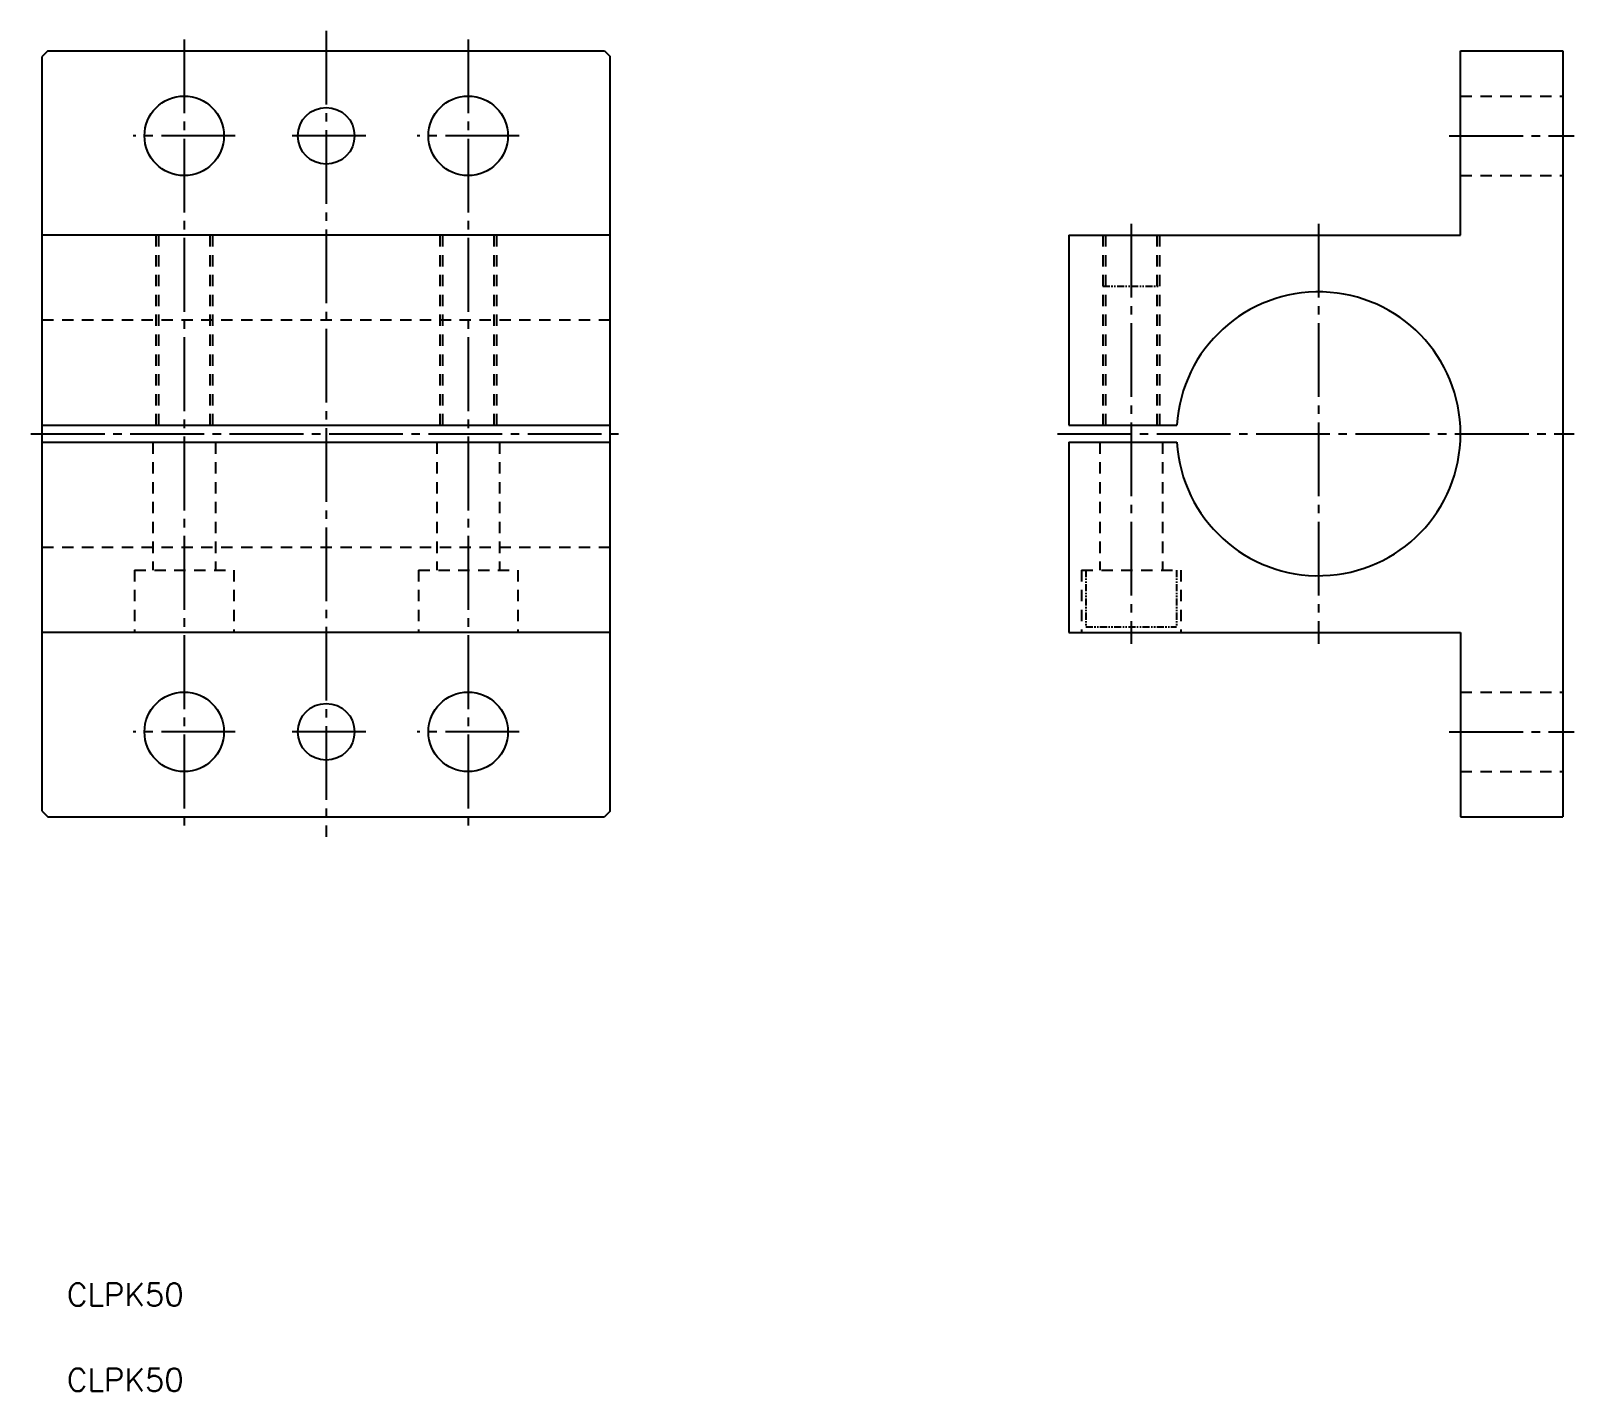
# Model space of a CAD drawing. Extents: x 45 to 316, y 108 to 348.
import ezdxf

# ---------------------------------------------------------------- set-up
doc = ezdxf.new("R2010")
doc.units = 0
for name, pattern in [('CENTER', [17.5, 13, -1.5, 1.5, -1.5]), ('DASHED', [3.5, 2, -1.5]), ('PHANTOM', [2.5, 1.25, -0.25, 0.25, -0.25, 0.25, -0.25])]:
    doc.linetypes.add(name, pattern=pattern)
doc.layers.get('0').update_dxf_attribs({"linetype": 'CONTINUOUS'})
doc.layers.add('CENTER', color=1, linetype='CENTER')
doc.styles.get("Standard").update_dxf_attribs({"font": 'txt.shx', "bigfont": '@extfont2.shx'})

msp = doc.modelspace()

# ---------------------------------------------------------------- linework, layer by layer
at = {"color": 7, "linetype": 'CONTINUOUS'}
for p, q in [((47.67, 344.02), (46.67, 343.02)), ((46.67, 210.02), (46.67, 343.02)), ((47.67, 344.02), (145.67, 344.02)), ((145.67, 344.02), (146.67, 343.02)), ((146.67, 210.02), (146.67, 343.02)), ((296.43, 311.52), (296.43, 344.02)), ((296.43, 344.02), (314.43, 344.02)), ((314.43, 344.02), (314.43, 209.02)), ((146.67, 311.52), (46.67, 311.52)), ((227.43, 311.52), (227.43, 278.02)), ((227.43, 311.52), (296.43, 311.52)), ((46.67, 278.02), (146.67, 278.02)), ((227.43, 278.02), (246.47, 278.02)), ((46.67, 275.02), (146.67, 275.02)), ((227.43, 275.02), (227.43, 241.52)), ((227.43, 275.02), (246.47, 275.02)), ((146.67, 241.52), (46.67, 241.52)), ((227.43, 241.52), (296.43, 241.52)), ((296.43, 241.52), (296.43, 209.02)), ((46.67, 210.02), (47.67, 209.02)), ((146.67, 210.02), (145.67, 209.02)), ((47.67, 209.02), (145.67, 209.02))]:
    msp.add_line(p, q, dxfattribs=at)
at = {"color": 3, "linetype": 'DASHED'}
for p, q in [((296.43, 336.02), (314.43, 336.02)), ((296.43, 322.02), (314.43, 322.02)), ((66.67, 311.52), (66.67, 278.02)), ((67.17, 311.52), (67.17, 278.02)), ((76.17, 311.52), (76.17, 278.02)), ((76.67, 311.52), (76.67, 278.02)), ((116.67, 311.52), (116.67, 278.02)), ((117.17, 311.52), (117.17, 278.02)), ((126.17, 311.52), (126.17, 278.02)), ((126.67, 311.52), (126.67, 278.02)), ((233.43, 311.52), (233.43, 278.02)), ((233.93, 311.52), (233.93, 278.02)), ((242.93, 311.52), (242.93, 278.02)), ((243.43, 311.52), (243.43, 278.02)), ((146.67, 296.52), (46.67, 296.52)), ((66.17, 275.02), (66.17, 252.52)), ((77.17, 275.02), (77.17, 252.52)), ((116.17, 275.02), (116.17, 252.52)), ((127.17, 275.02), (127.17, 252.52)), ((232.93, 275.02), (232.93, 252.52)), ((243.93, 275.02), (243.93, 252.52)), ((146.67, 256.52), (46.67, 256.52)), ((62.92, 252.52), (62.92, 241.52)), ((62.92, 252.52), (80.42, 252.52)), ((80.42, 252.52), (80.42, 241.52)), ((112.92, 252.52), (112.92, 241.52)), ((112.92, 252.52), (130.42, 252.52)), ((130.42, 252.52), (130.42, 241.52)), ((229.68, 252.52), (229.68, 241.52)), ((229.68, 252.52), (247.18, 252.52)), ((247.18, 252.52), (247.18, 241.52)), ((296.43, 231.02), (314.43, 231.02)), ((296.43, 217.02), (314.43, 217.02))]:
    msp.add_line(p, q, dxfattribs=at)
at = {"color": 3, "linetype": 'PHANTOM'}
for p, q in [((233.43, 302.52), (243.43, 302.52)), ((230.43, 252.52), (230.43, 242.52)), ((246.43, 252.52), (246.43, 242.52)), ((230.43, 242.52), (246.43, 242.52))]:
    msp.add_line(p, q, dxfattribs=at)
msp.add_line((296.43, 209.02), (314.43, 209.02))
at = {"color": 7, "linetype": 'CONTINUOUS'}
for centre, radius in [((71.67, 329.02), 7), ((121.67, 329.02), 7), ((96.67, 329.02), 5), ((71.67, 224.02), 7), ((121.67, 224.02), 7), ((96.67, 224.02), 5)]:
    msp.add_circle(centre, radius, dxfattribs=at)
msp.add_arc((271.43, 276.52), 25, 183.4398, 176.5602, dxfattribs=at)
at = {"layer": 'CENTER', "color": 1, "linetype": 'CENTER'}
for p, q in [((71.67, 346.02), (71.67, 207.02)), ((96.67, 347.52), (96.67, 205.52)), ((121.67, 346.02), (121.67, 207.02)), ((80.67, 329.02), (62.67, 329.02)), ((103.67, 329.02), (89.67, 329.02)), ((130.67, 329.02), (112.67, 329.02)), ((294.43, 329.02), (316.43, 329.02)), ((238.43, 313.52), (238.43, 239.52)), ((271.43, 313.52), (271.43, 239.52)), ((44.67, 276.52), (148.67, 276.52)), ((225.43, 276.52), (316.43, 276.52)), ((80.67, 224.02), (62.67, 224.02)), ((103.67, 224.02), (89.67, 224.02)), ((130.67, 224.02), (112.67, 224.02)), ((294.43, 224.02), (316.43, 224.02))]:
    msp.add_line(p, q, dxfattribs=at)

# ---------------------------------------------------------------- texts
for p in [(51.04, 122.86), (51.04, 107.86)]:
    msp.add_text('CLPK50', height=4).set_placement(p)

doc.saveas('drawing.dxf')
